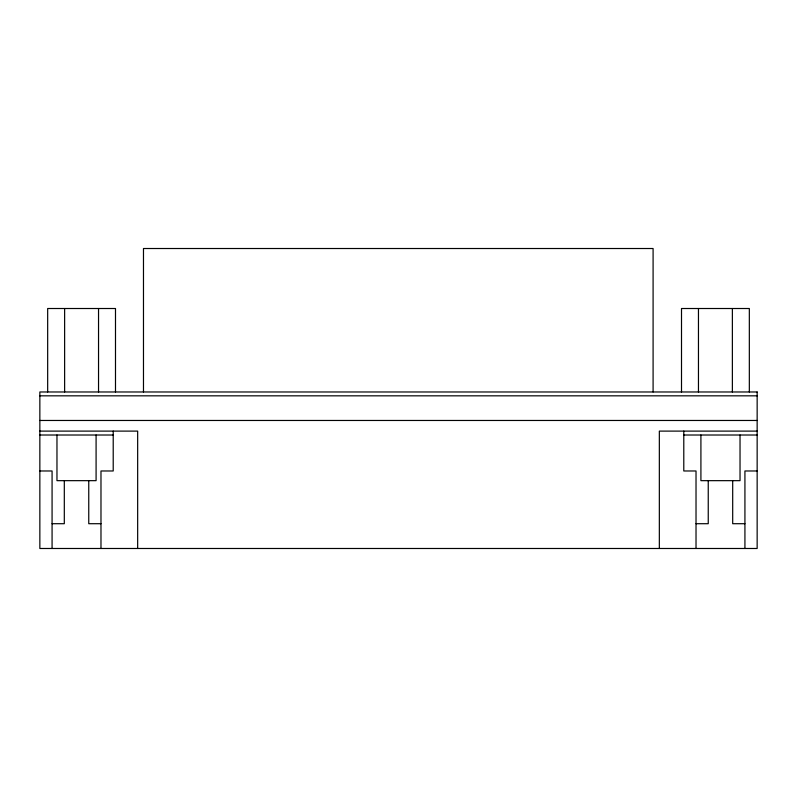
<?xml version="1.0" encoding="UTF-8"?>
<svg xmlns="http://www.w3.org/2000/svg" width="797" height="797" viewBox="0 0 797 797"><rect width="100%" height="100%" fill="white"/><g stroke="black" fill="none" stroke-linecap="round" stroke-linejoin="round"><path stroke-width="1.2" d="M39.85 395.83L757.15 395.83M39.85 420.467L757.15 420.467M39.85 431.107L137.662 431.107L137.662 548.485M757.15 431.107L659.338 431.107L659.338 548.485M39.85 435.013L113.214 435.013M683.786 435.013L757.15 435.013M39.85 470.977L52.074 470.977L52.074 548.485M757.15 470.977L744.926 470.977L744.926 548.485M52.074 523.709L64.308 523.709L64.308 480.79M100.98 523.709L88.756 523.709L88.756 480.79M696.02 523.709L708.244 523.709L708.244 480.79M744.926 523.709L732.692 523.709L732.692 480.79M749.329 391.975L749.329 308.509L681.505 308.509L681.505 391.975M740.034 435.013L740.034 480.661L700.912 480.661L700.912 435.013M732.373 308.509L732.373 391.975M698.461 308.509L698.461 391.975M696.02 548.485L696.02 470.977L683.786 470.977L683.786 431.107M653.092 391.975L653.092 248.515L143.48 248.515L143.48 391.975M115.495 391.975L115.495 308.509L47.671 308.509L47.671 391.975M113.214 431.107L113.214 470.977L100.98 470.977L100.98 548.485M98.539 308.509L98.539 391.975M96.088 435.013L96.088 480.661L56.966 480.661L56.966 435.013M64.627 308.509L64.627 391.975M757.15 391.975L39.85 391.975L39.85 548.485L757.15 548.485L757.15 391.975"/></g></svg>
